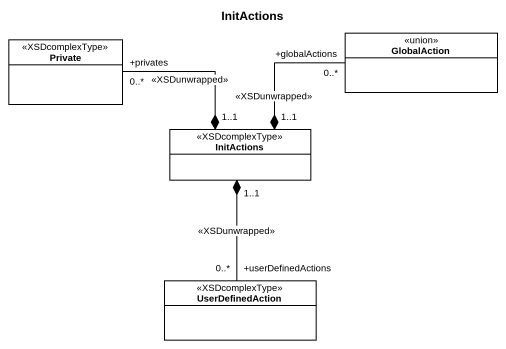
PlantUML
@startuml
title InitActions
hide circle
hide empty members
class Private <<XSDcomplexType>>
class GlobalAction <<union>>
class InitActions <<XSDcomplexType>>
class UserDefinedAction <<XSDcomplexType>>
InitActions "1..1" *-left- "+privates\n0..*" Private : <<XSDunwrapped>>
InitActions "1..1" *-right- "+globalActions\n0..*" GlobalAction : <<XSDunwrapped>>
InitActions "1..1" *-- "+userDefinedActions\n0..*" UserDefinedAction : <<XSDunwrapped>>
@enduml
